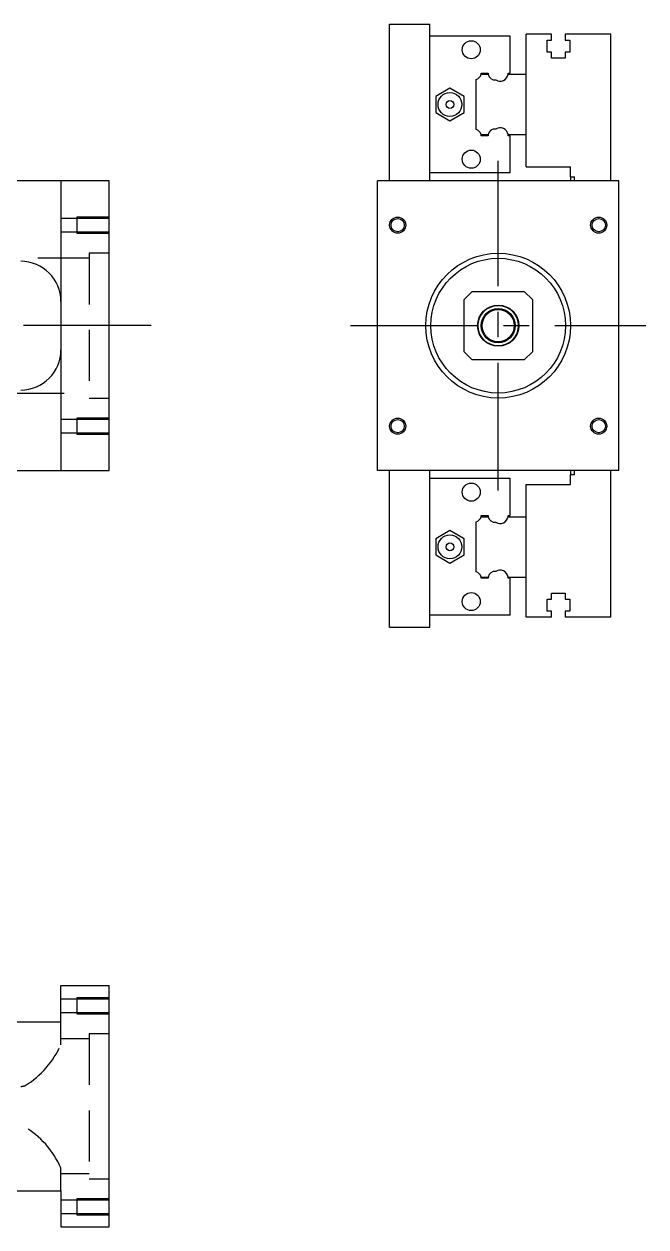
# Model space of a CAD drawing. Extents: x -12 to 879, y -268 to 77.
# Drawn here: x 723.8 to 878.5, y -224.1 to 75 of the extents above; entities that cross this region are included whole.
import ezdxf

# ---------------------------------------------------------------- set-up
doc = ezdxf.new("R2010")
doc.units = 0
doc.linetypes.add('CENTER', pattern=[50.8, 31.75, -6.35, 6.35, -6.35])
doc.linetypes.add('DASHED', pattern=[19.05, 12.7, -6.35])
doc.layers.get('0').update_dxf_attribs({"linetype": 'CONTINUOUS'})
doc.layers.add('CENTER', color=1, linetype='CENTER')

msp = doc.modelspace()

# ---------------------------------------------------------------- linework, layer by layer
at = {"color": 7, "linetype": 'CONTINUOUS'}
for p, q in [((814.76, 75), (824.76, 75)), ((814.76, 36), (814.76, 75)), ((824.76, 36), (824.76, 75)), ((844.76, 72), (824.76, 72)), ((844.76, 62.8), (844.76, 72)), ((855.06, 72.5), (848.76, 72.5)), ((848.76, 62.5), (848.76, 72.5)), ((855.06, 71), (855.06, 72.5)), ((858.46, 72.5), (858.46, 71)), ((869.76, 72.5), (858.46, 72.5)), ((869.76, 36), (869.76, 72.5)), ((853.91, 71), (855.06, 71)), ((853.91, 68), (853.91, 71)), ((858.46, 71), (859.61, 71)), ((859.61, 71), (859.61, 68)), ((855.06, 68), (853.91, 68)), ((855.06, 66.5), (855.06, 68)), ((858.46, 66.5), (855.06, 66.5)), ((858.46, 68), (858.46, 66.5)), ((859.61, 68), (858.46, 68)), ((836.26, 48.75), (836.26, 61.25)), ((837.51, 62.5), (839.29, 62.5)), ((837.56, 62.8), (839.26, 62.8)), ((844.24, 62.5), (848.76, 62.5)), ((844.26, 62.8), (844.76, 62.8)), ((848.76, 47.5), (848.76, 62.5)), ((848.76, 47.5), (848.76, 62.5)), ((829.76, 59.04), (826.26, 57.02)), ((826.26, 57.02), (826.26, 52.98)), ((833.26, 57.02), (829.76, 59.04)), ((833.26, 52.98), (833.26, 57.02)), ((826.26, 52.98), (829.76, 50.96)), ((829.76, 50.96), (833.26, 52.98)), ((837.51, 47.5), (839.29, 47.5)), ((839.26, 47.2), (837.56, 47.2)), ((844.24, 47.5), (848.76, 47.5)), ((844.76, 47.2), (844.26, 47.2)), ((844.76, 38), (844.76, 47.2)), ((848.76, 39.5), (848.76, 47.5)), ((848.76, 39.5), (859.76, 39.5)), ((859.76, 37), (859.76, 39.5)), ((733, 36), (715, 36)), ((733, 36), (733, -36)), ((745, 36), (733, 36)), ((745, -36), (745, 36)), ((811.76, -36), (811.76, 36)), ((871.76, 36), (811.76, 36)), ((844.76, 38), (824.76, 38)), ((859.76, 37), (860.76, 37)), ((859.76, 37), (859.76, 36)), ((860.76, 36), (860.76, 37)), ((871.76, -36), (871.76, 36)), ((835.26, 8.5), (833.26, 6.5)), ((833.26, -6.5), (833.26, 6.5)), ((835.26, 8.5), (848.26, 8.5)), ((850.26, 6.5), (848.26, 8.5)), ((850.26, 6.5), (850.26, -6.5)), ((833.26, -6.5), (835.26, -8.5)), ((848.26, -8.5), (835.26, -8.5)), ((848.26, -8.5), (850.26, -6.5)), ((840.26, -16.5), (840.26, -16.5)), ((715, -36), (733, -36)), ((733, -36), (745, -36)), ((871.76, -36), (811.76, -36)), ((814.76, -75), (814.76, -36)), ((824.76, -75), (824.76, -36)), ((844.76, -38), (824.76, -38)), ((844.76, -47.2), (844.76, -38)), ((859.76, -36), (859.76, -37)), ((859.76, -39.5), (859.76, -37)), ((859.76, -37), (860.76, -37)), ((860.76, -37), (860.76, -36)), ((869.76, -72.5), (869.76, -36)), ((848.76, -39.5), (859.76, -39.5)), ((848.76, -47.5), (848.76, -39.5)), ((837.51, -47.5), (839.29, -47.5)), ((837.56, -47.2), (839.26, -47.2)), ((844.24, -47.5), (848.76, -47.5)), ((844.26, -47.2), (844.76, -47.2)), ((848.76, -62.5), (848.76, -47.5)), ((848.76, -62.5), (848.76, -47.5)), ((836.26, -61.25), (836.26, -48.75)), ((829.76, -50.96), (826.26, -52.98)), ((826.26, -52.98), (826.26, -57.02)), ((833.26, -52.98), (829.76, -50.96)), ((833.26, -57.02), (833.26, -52.98)), ((826.26, -57.02), (829.76, -59.04)), ((829.76, -59.04), (833.26, -57.02)), ((837.51, -62.5), (839.29, -62.5)), ((839.26, -62.8), (837.56, -62.8)), ((844.24, -62.5), (848.76, -62.5)), ((844.76, -62.8), (844.26, -62.8)), ((844.76, -72), (844.76, -62.8)), ((848.76, -72.5), (848.76, -62.5)), ((853.91, -68), (855.06, -68)), ((853.91, -71), (853.91, -68)), ((855.06, -66.5), (858.46, -66.5)), ((855.06, -68), (855.06, -66.5)), ((858.46, -66.5), (858.46, -68)), ((858.46, -68), (859.61, -68)), ((859.61, -68), (859.61, -71)), ((855.06, -71), (853.91, -71)), ((855.06, -72.5), (855.06, -71)), ((858.46, -71), (858.46, -72.5)), ((859.61, -71), (858.46, -71)), ((844.76, -72), (824.76, -72)), ((855.06, -72.5), (848.76, -72.5)), ((869.76, -72.5), (858.46, -72.5)), ((814.76, -75), (824.76, -75)), ((733, -173.12), (733, -164.12)), ((733, -164.12), (745, -164.12)), ((745, -224.12), (745, -164.12)), ((715, -173.12), (733, -173.12)), ((715, -215.12), (733, -215.12)), ((733, -215.12), (733, -224.12)), ((733, -224.12), (745, -224.12))]:
    msp.add_line(p, q, dxfattribs=at)
at = {"color": 3, "linetype": 'DASHED'}
for p, q in [((737, 27), (737, 23)), ((745, 27), (737, 27)), ((737, 26.65), (733, 26.65)), ((745, 26.65), (737, 26.65)), ((733, 23.35), (737, 23.35)), ((737, 23.35), (745, 23.35)), ((737, 23), (745, 23)), ((740, 18), (740, -18)), ((745, 18), (740, 18)), ((740, 16.75), (683, 16.75)), ((683, -16.75), (740, -16.75)), ((740, -18), (745, -18)), ((737, -23.35), (733, -23.35)), ((737, -23), (737, -27)), ((745, -23), (737, -23)), ((745, -23.35), (737, -23.35)), ((733, -26.65), (737, -26.65)), ((737, -26.65), (745, -26.65)), ((737, -27), (745, -27)), ((737, -167.47), (733, -167.47)), ((737, -167.12), (737, -171.12)), ((745, -167.12), (737, -167.12)), ((745, -167.47), (737, -167.47)), ((733, -170.77), (737, -170.77)), ((733, -178.48), (733, -173.12)), ((737, -170.77), (745, -170.77)), ((737, -171.12), (745, -171.12)), ((740, -176.12), (740, -212.12)), ((745, -176.12), (740, -176.12)), ((732.96, -178.85), (733, -178.48)), ((740, -177.37), (733, -177.37)), ((733, -209.76), (732.96, -209.41)), ((733, -215.12), (733, -209.76)), ((733, -210.87), (740, -210.87)), ((740, -212.12), (745, -212.12)), ((737, -217.47), (733, -217.47)), ((737, -217.12), (737, -221.12)), ((745, -217.12), (737, -217.12)), ((745, -217.47), (737, -217.47)), ((733, -220.77), (737, -220.77)), ((737, -220.77), (745, -220.77)), ((737, -221.12), (745, -221.12))]:
    msp.add_line(p, q, dxfattribs=at)
at = {"color": 7, "linetype": 'CONTINUOUS'}
for centre, radius in [((835.06, 68.6), 2.25), ((829.76, 55), 2.97), ((829.76, 55), 0.97), ((835.06, 41.4), 2.25), ((816.76, 25), 1.65), ((866.76, 25), 1.65), ((841.76, 0), 18), ((841.76, 0), 16.75), ((841.76, 0), 5.12), ((841.76, 0), 5), ((841.76, 0), 4.25), ((841.76, 0), 4), ((816.76, -25), 1.65), ((866.76, -25), 1.65), ((835.06, -41.4), 2.25), ((829.76, -55), 2.97), ((829.76, -55), 0.97), ((835.06, -68.6), 2.25)]:
    msp.add_circle(centre, radius, dxfattribs=at)
at = {"color": 3, "linetype": 'CONTINUOUS'}
for centre in [(816.76, 25), (866.76, 25), (816.76, -25), (866.76, -25)]:
    msp.add_circle(centre, 2, dxfattribs=at)
at = {"color": 7, "linetype": 'CONTINUOUS'}
for centre, radius, start, end in [((835.86, 62.9), 1.7, 283.609, 346.391), ((835.86, 62.9), 1.7, 346.391, 356.6277), ((840.96, 62.8), 1.7, 180, 190.1642), ((840.96, 62.8), 1.7, 190.1642, 277.5402), ((842.26, 62.8), 2, 237.421, 351.3731), ((842.26, 62.8), 2, 351.3731, 0), ((835.86, 47.1), 1.7, 13.609, 76.391), ((840.96, 47.2), 1.7, 82.4598, 169.8358), ((842.26, 47.2), 2, 8.6269, 122.579), ((835.86, 47.1), 1.7, 3.3723, 13.609), ((840.96, 47.2), 1.7, 169.8358, 180), ((842.26, 47.2), 2, 0, 8.6269), ((723, 6), 10, 0, 90), ((723, -6), 10, 270, 0), ((835.86, -47.1), 1.7, 283.609, 346.391), ((835.86, -47.1), 1.7, 346.391, 356.6277), ((840.96, -47.2), 1.7, 180, 190.1642), ((840.96, -47.2), 1.7, 190.1642, 277.5402), ((842.26, -47.2), 2, 237.421, 351.3731), ((842.26, -47.2), 2, 351.3731, 0), ((835.86, -62.9), 1.7, 13.609, 76.391), ((835.86, -62.9), 1.7, 3.3723, 13.609), ((840.96, -62.8), 1.7, 169.8358, 180), ((840.96, -62.8), 1.7, 82.4598, 169.8358), ((842.26, -62.8), 2, 8.6269, 122.579), ((842.26, -62.8), 2, 0, 8.6269)]:
    msp.add_arc(centre, radius, start, end, dxfattribs=at)
at = {"color": 3, "linetype": 'DASHED'}
for centre, radius, start, end in [((712.07, -169.52), 22.88, 301.8555, 335.955), ((722.98, -185.79), 3.38, 270.3519, 290.1534), ((712.77, -218.26), 22.05, 23.6765, 59.886)]:
    msp.add_arc(centre, radius, start, end, dxfattribs=at)
at = {"layer": 'CENTER', "color": 1, "linetype": 'CENTER'}
for p, q in [((841.76, -41), (841.76, 41)), ((755.44, 0), (-11.8, 0)), ((805.01, 0), (878.51, 0))]:
    msp.add_line(p, q, dxfattribs=at)

doc.saveas('drawing.dxf')
